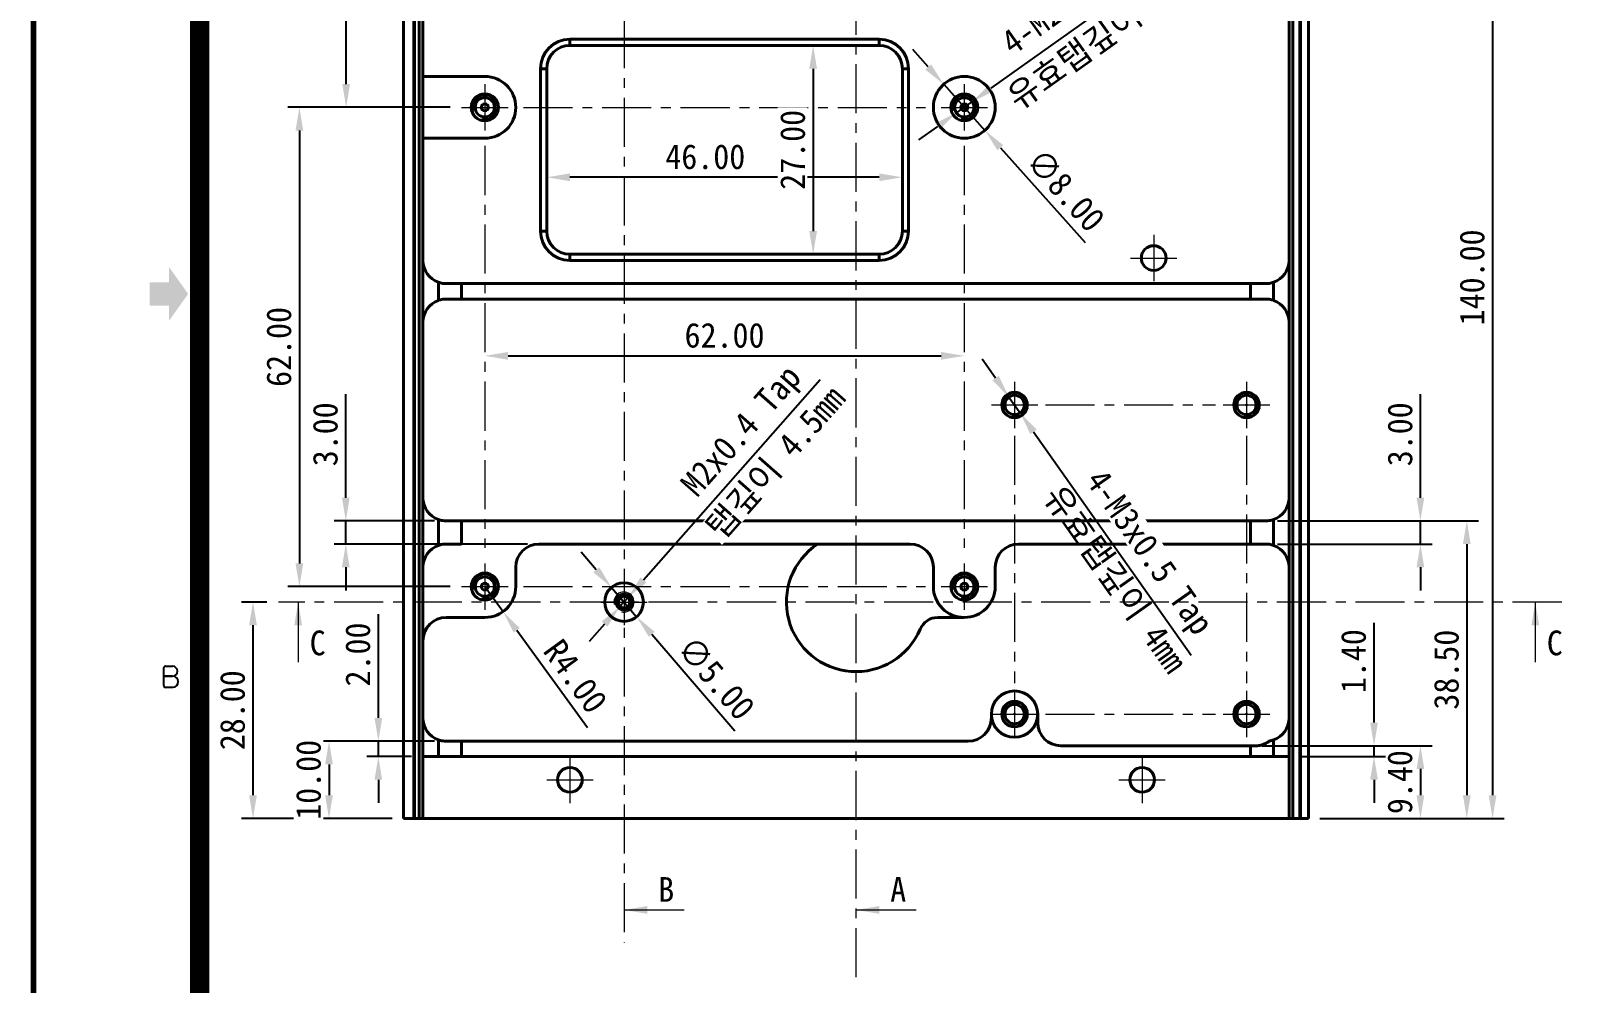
# Model space of a CAD drawing. Header units: millimetres. Extents: x 20 to 594, y 20 to 419.
# Drawn here: x 19.6 to 219, y 129.6 to 252.8 of the extents above; entities that cross this region are included whole.
import ezdxf

# ---------------------------------------------------------------- set-up
doc = ezdxf.new("R2010")
doc.units = ezdxf.units.MM
doc.linetypes.add('CENTERX2', pattern=[20.32, 12.7, -2.54, 2.54, -2.54])
doc.layers.get('0').update_dxf_attribs({"color": 6})
for name, color, linetype, lineweight in [('CENTER', 1, 'CENTERX2', 9), ('DIM', 2, 'Continuous', 9), ('HIDDEN', 252, 'Continuous', 13), ('OUTLINE', 3, 'Continuous', 40)]:
    doc.layers.add(name, color=color, linetype=linetype, lineweight=lineweight)
doc.styles.get("Standard").update_dxf_attribs({"font": '', "height": 3.2})
doc.styles.get('Standard').set_extended_font_data('GulimChe')
doc.dimstyles.new('척도 1배 - (x.xx)', dxfattribs={"dimtxt": 3.2, "dimasz": 3, "dimexe": 1.5, "dimexo": 1.5, "dimgap": 1, "dimtad": 1, "dimzin": 0, "dimdsep": 46, "dimtxsty": 'Standard', "dimcen": 0, "dimclrd": 2, "dimclre": 2, "dimclrt": 2, "dimadec": 0, "dimazin": 0, "dimtfac": 0.75, "dimtmove": 0, "dimatfit": 0, "dimfxl": 1, "dimtfill": 1, "dimtolj": 1, "dimtzin": 0, "dimarcsym": 0})

# ---------------------------------------------------------------- blocks, each defined once
blk = doc.blocks.new('A-2_규격도면_동인광학')
blk.add_hatch(color=256).paths.add_polyline_path([(15, 197.3), (15, 200.3), (17.5, 200.3), (17.5, 202.3), (20, 198.8), (17.5, 195.3), (17.5, 197.3)])
for p, q in [((16.83, 148.14), (16.83, 150.42)), ((17.06, 150.63), (17.97, 150.63)), ((16.83, 149.35), (17.97, 149.35)), ((17.97, 149.35), (16.83, 149.35)), ((18.03, 147.9), (17.08, 147.9)), ((17.97, 149.35), (17.99, 149.35))]:
    blk.add_line(p, q)
for points, const_width in [([(0, 0), (0, 398.86), (574, 398.86), (574, 0)], 0.7), ([(21.5, 6.5), (21.5, 392.36), (567.5, 392.36), (567.5, 6.5)], 2.5)]:
    blk.add_lwpolyline(points, close=True, dxfattribs=dict(const_width=const_width))
for centre, radius, start, end in [((17.04, 150.42), 0.211, 84.2384, 180), ((17.97, 149.99), 0.638, 270, 90), ((17.08, 148.15), 0.249, 181.3239, 270), ((17.99, 148.63), 0.727, 273.6048, 90)]:
    blk.add_arc(centre, radius, start, end)
blk = doc.blocks.new('*D14')
at = {"layer": 'Defpoints', "color": 0, "ltscale": 0.5, "transparency": 16777216}
for p in [(186.86, 290.94), (184.86, 150.94), (208.68, 150.94)]:
    blk.add_point(p, dxfattribs=at)
at = {"layer": 'DIM', "color": 2, "lineweight": -2, "ltscale": 0.5, "transparency": 16777216}
for p, q in [((188.36, 290.94), (210.18, 290.94)), ((208.68, 287.94), (208.68, 153.94)), ((186.36, 150.94), (210.18, 150.94))]:
    blk.add_line(p, q, dxfattribs=at)
at = {"layer": 'DIM', "color": 2, "ltscale": 0.5, "transparency": 16777216}
for points in [[(208.18, 287.94), (209.18, 287.94), (208.68, 290.94)], [(208.18, 153.94), (209.18, 153.94), (208.68, 150.94)]]:
    blk.add_solid(points, dxfattribs=at)
at = {"layer": 'DIM', "color": 2, "ltscale": 0.5, "transparency": 16777216, "insert": (206.04, 220.94), "char_height": 3.2, "attachment_point": 5, "rotation": 90, "bg_fill": 3, "box_fill_scale": 1.1, "bg_fill_color": 256, "bg_fill_true_color": 13158600, "bg_fill_transparency": 0}
blk.add_mtext('\\A1;140.00', dxfattribs=at)
blk = doc.blocks.new('*D15')
at = {"layer": 'Defpoints', "color": 0, "ltscale": 0.5, "transparency": 16777216}
for p in [(60.43, 290.94), (65.86, 290.94), (75.36, 242.94)]:
    blk.add_point(p, dxfattribs=at)
at = {"layer": 'DIM', "color": 2, "lineweight": -2, "ltscale": 0.5, "transparency": 16777216}
for p, q in [((64.36, 290.94), (58.93, 290.94)), ((60.43, 245.94), (60.43, 287.94)), ((73.86, 242.94), (58.93, 242.94))]:
    blk.add_line(p, q, dxfattribs=at)
at = {"layer": 'DIM', "color": 2, "ltscale": 0.5, "transparency": 16777216}
for points in [[(59.93, 287.94), (60.93, 287.94), (60.43, 290.94)], [(59.93, 245.94), (60.93, 245.94), (60.43, 242.94)]]:
    blk.add_solid(points, dxfattribs=at)
at = {"layer": 'DIM', "color": 2, "ltscale": 0.5, "transparency": 16777216, "insert": (57.79, 266.94), "char_height": 3.2, "attachment_point": 5, "rotation": 90, "bg_fill": 3, "box_fill_scale": 1.1, "bg_fill_color": 256, "bg_fill_true_color": 13158600, "bg_fill_transparency": 0}
blk.add_mtext('\\A1;48.00', dxfattribs=at)
blk = doc.blocks.new('*D16')
at = {"layer": 'Defpoints', "color": 0, "ltscale": 0.5, "transparency": 16777216}
for p in [(78.36, 210.79), (140.36, 210.79), (140.36, 210.79)]:
    blk.add_point(p, dxfattribs=at)
at = {"layer": 'DIM', "color": 2, "lineweight": -2, "ltscale": 0.5, "transparency": 16777216}
blk.add_line((81.36, 210.79), (137.36, 210.79), dxfattribs=at)
at = {"layer": 'DIM', "color": 2, "ltscale": 0.5, "transparency": 16777216}
for points in [[(81.36, 211.29), (81.36, 210.29), (78.36, 210.79)], [(137.36, 211.29), (137.36, 210.29), (140.36, 210.79)]]:
    blk.add_solid(points, dxfattribs=at)
at = {"layer": 'DIM', "color": 2, "ltscale": 0.5, "transparency": 16777216, "insert": (109.36, 213.43), "char_height": 3.2, "attachment_point": 5, "bg_fill": 3, "box_fill_scale": 1.1, "bg_fill_color": 256, "bg_fill_true_color": 13158600, "bg_fill_transparency": 0}
blk.add_mtext('\\A1;62.00', dxfattribs=at)
blk = doc.blocks.new('*D17')
at = {"layer": 'Defpoints', "color": 0, "ltscale": 0.5, "transparency": 16777216}
for p in [(86.36, 233.89), (86.36, 233.89), (132.36, 233.89)]:
    blk.add_point(p, dxfattribs=at)
at = {"layer": 'DIM', "color": 2, "lineweight": -2, "ltscale": 0.5, "transparency": 16777216}
blk.add_line((129.36, 233.89), (89.36, 233.89), dxfattribs=at)
at = {"layer": 'DIM', "color": 2, "ltscale": 0.5, "transparency": 16777216}
for points in [[(89.36, 234.39), (89.36, 233.39), (86.36, 233.89)], [(129.36, 234.39), (129.36, 233.39), (132.36, 233.89)]]:
    blk.add_solid(points, dxfattribs=at)
at = {"layer": 'DIM', "color": 2, "ltscale": 0.5, "transparency": 16777216, "insert": (106.87, 236.53), "char_height": 3.2, "attachment_point": 5, "bg_fill": 3, "box_fill_scale": 1.1, "bg_fill_color": 256, "bg_fill_true_color": 13158600, "bg_fill_transparency": 0}
blk.add_mtext('\\A1;46.00', dxfattribs=at)
blk = doc.blocks.new('*D18')
at = {"layer": 'Defpoints', "color": 0, "ltscale": 0.5, "transparency": 16777216}
for p in [(75.36, 242.94), (54.38, 180.94), (75.36, 180.94)]:
    blk.add_point(p, dxfattribs=at)
at = {"layer": 'DIM', "color": 2, "lineweight": -2, "ltscale": 0.5, "transparency": 16777216}
for p, q in [((73.86, 242.94), (52.88, 242.94)), ((54.38, 239.94), (54.38, 183.94)), ((73.86, 180.94), (52.88, 180.94))]:
    blk.add_line(p, q, dxfattribs=at)
at = {"layer": 'DIM', "color": 2, "ltscale": 0.5, "transparency": 16777216}
for points in [[(53.88, 239.94), (54.88, 239.94), (54.38, 242.94)], [(53.88, 183.94), (54.88, 183.94), (54.38, 180.94)]]:
    blk.add_solid(points, dxfattribs=at)
at = {"layer": 'DIM', "color": 2, "ltscale": 0.5, "transparency": 16777216, "insert": (51.74, 211.94), "char_height": 3.2, "attachment_point": 5, "rotation": 90, "bg_fill": 3, "box_fill_scale": 1.1, "bg_fill_color": 256, "bg_fill_true_color": 13158600, "bg_fill_transparency": 0}
blk.add_mtext('\\A1;62.00', dxfattribs=at)
blk = doc.blocks.new('*D19')
at = {"layer": 'Defpoints', "color": 0, "ltscale": 0.5, "transparency": 16777216}
for p in [(51.67, 178.94), (48.38, 150.94), (67.86, 150.94)]:
    blk.add_point(p, dxfattribs=at)
at = {"layer": 'DIM', "color": 2, "lineweight": -2, "ltscale": 0.5, "transparency": 16777216}
for p, q in [((50.17, 178.94), (46.88, 178.94)), ((48.38, 175.94), (48.38, 153.94)), ((66.36, 150.94), (46.88, 150.94))]:
    blk.add_line(p, q, dxfattribs=at)
at = {"layer": 'DIM', "color": 2, "ltscale": 0.5, "transparency": 16777216}
for points in [[(47.88, 175.94), (48.88, 175.94), (48.38, 178.94)], [(47.88, 153.94), (48.88, 153.94), (48.38, 150.94)]]:
    blk.add_solid(points, dxfattribs=at)
at = {"layer": 'DIM', "color": 2, "ltscale": 0.5, "transparency": 16777216, "insert": (45.74, 164.94), "char_height": 3.2, "attachment_point": 5, "rotation": 90, "bg_fill": 3, "box_fill_scale": 1.1, "bg_fill_color": 256, "bg_fill_true_color": 13158600, "bg_fill_transparency": 0}
blk.add_mtext('\\A1;28.00', dxfattribs=at)
blk = doc.blocks.new('*D20')
at = {"layer": 'Defpoints', "color": 0, "ltscale": 0.5, "transparency": 16777216}
for p in [(96.89, 179.54), (95.83, 178.34)]:
    blk.add_point(p, dxfattribs=at)
at = {"layer": 'DIM', "color": 2, "lineweight": -2, "ltscale": 0.5, "transparency": 16777216}
for p, q in [((98.87, 181.79), (121.72, 207.72)), ((95.83, 178.34), (96.89, 179.54)), ((93.85, 176.09), (91.87, 173.84))]:
    blk.add_line(p, q, dxfattribs=at)
at = {"layer": 'DIM', "color": 2, "ltscale": 0.5, "transparency": 16777216}
for points in [[(98.5, 182.12), (99.25, 181.46), (96.89, 179.54)], [(93.47, 176.42), (94.22, 175.76), (95.83, 178.34)]]:
    blk.add_solid(points, dxfattribs=at)
at = {"layer": 'DIM', "color": 2, "ltscale": 0.5, "transparency": 16777216, "insert": (111.79, 200.86), "char_height": 3.2, "attachment_point": 5, "rotation": 48.6233, "bg_fill": 3, "box_fill_scale": 1.1, "bg_fill_color": 256, "bg_fill_true_color": 13158600, "bg_fill_transparency": 0}
blk.add_mtext('\\A1;M2x0.4 Tap', dxfattribs=at)
blk = doc.blocks.new('*D21')
at = {"layer": 'Defpoints', "color": 0, "ltscale": 0.5, "transparency": 16777216}
for p in [(141.38, 243.66), (139.34, 242.21)]:
    blk.add_point(p, dxfattribs=at)
at = {"layer": 'DIM', "color": 2, "lineweight": -2, "ltscale": 0.5, "transparency": 16777216}
for p, q in [((143.82, 245.4), (174.31, 267.11)), ((139.34, 242.21), (141.38, 243.66)), ((136.9, 240.47), (134.46, 238.73))]:
    blk.add_line(p, q, dxfattribs=at)
at = {"layer": 'DIM', "color": 2, "ltscale": 0.5, "transparency": 16777216}
for points in [[(143.53, 245.81), (144.11, 245), (141.38, 243.66)], [(136.61, 240.88), (137.19, 240.07), (139.34, 242.21)]]:
    blk.add_solid(points, dxfattribs=at)
at = {"layer": 'DIM', "color": 1, "ltscale": 0.5, "transparency": 16777216, "insert": (158.6, 259.5), "char_height": 3.2, "attachment_point": 5, "rotation": 35.4533, "bg_fill": 3, "box_fill_scale": 1.1, "bg_fill_color": 256, "bg_fill_true_color": 13158600, "bg_fill_transparency": 0}
blk.add_mtext('\\A1;4-M2.5x0.45 Tap', dxfattribs=at)
blk = doc.blocks.new('*D24')
at = {"layer": 'Defpoints', "color": 0, "ltscale": 0.5, "transparency": 16777216}
for p in [(120.82, 250.94), (120.82, 223.94), (120.82, 223.94)]:
    blk.add_point(p, dxfattribs=at)
at = {"layer": 'DIM', "color": 2, "lineweight": -2, "ltscale": 0.5, "transparency": 16777216}
blk.add_line((120.82, 247.94), (120.82, 226.94), dxfattribs=at)
at = {"layer": 'DIM', "color": 2, "ltscale": 0.5, "transparency": 16777216}
for points in [[(120.32, 247.94), (121.32, 247.94), (120.82, 250.94)], [(120.32, 226.94), (121.32, 226.94), (120.82, 223.94)]]:
    blk.add_solid(points, dxfattribs=at)
at = {"layer": 'DIM', "color": 2, "ltscale": 0.5, "transparency": 16777216, "insert": (118.18, 237.44), "char_height": 3.2, "attachment_point": 5, "rotation": 90, "bg_fill": 3, "box_fill_scale": 1.1, "bg_fill_color": 256, "bg_fill_true_color": 13158600, "bg_fill_transparency": 0}
blk.add_mtext('\\A1;27.00', dxfattribs=at)
blk = doc.blocks.new('*D25')
at = {"layer": 'Defpoints', "color": 0, "ltscale": 0.5, "transparency": 16777216}
for p in [(177.36, 160.34), (184.86, 150.94)]:
    blk.add_point(p, dxfattribs=at)
at = {"layer": 'DIM', "color": 2, "lineweight": -2, "ltscale": 0.5, "transparency": 16777216}
for p, q in [((178.86, 160.34), (200.85, 160.34)), ((199.35, 157.34), (199.35, 153.94)), ((186.36, 150.94), (200.85, 150.94))]:
    blk.add_line(p, q, dxfattribs=at)
at = {"layer": 'DIM', "color": 2, "ltscale": 0.5, "transparency": 16777216}
for points in [[(198.85, 157.34), (199.85, 157.34), (199.35, 160.34)], [(198.85, 153.94), (199.85, 153.94), (199.35, 150.94)]]:
    blk.add_solid(points, dxfattribs=at)
at = {"layer": 'DIM', "color": 2, "ltscale": 0.5, "transparency": 16777216, "insert": (196.71, 155.64), "char_height": 3.2, "attachment_point": 5, "rotation": 90, "bg_fill": 3, "box_fill_scale": 1.1, "bg_fill_color": 256, "bg_fill_true_color": 13158600, "bg_fill_transparency": 0}
blk.add_mtext('\\A1;9.40', dxfattribs=at)
at = {"layer": 'Defpoints', "color": 0, "ltscale": 0.5, "transparency": 16777216}
blk.add_point((199.35, 150.94), dxfattribs=at)
blk = doc.blocks.new('*D26')
at = {"layer": 'Defpoints', "color": 0, "ltscale": 0.5, "transparency": 16777216}
for p in [(177.36, 160.34), (193.35, 160.34), (182.36, 158.94)]:
    blk.add_point(p, dxfattribs=at)
at = {"layer": 'DIM', "color": 2, "lineweight": -2, "ltscale": 0.5, "transparency": 16777216}
for p, q in [((193.35, 163.34), (193.35, 176.24)), ((178.86, 160.34), (194.85, 160.34)), ((193.35, 158.94), (193.35, 160.34)), ((183.86, 158.94), (194.85, 158.94)), ((193.35, 155.94), (193.35, 152.94))]:
    blk.add_line(p, q, dxfattribs=at)
at = {"layer": 'DIM', "color": 2, "ltscale": 0.5, "transparency": 16777216}
for points in [[(192.85, 163.34), (193.85, 163.34), (193.35, 160.34)], [(192.85, 155.94), (193.85, 155.94), (193.35, 158.94)]]:
    blk.add_solid(points, dxfattribs=at)
at = {"layer": 'DIM', "color": 2, "ltscale": 0.5, "transparency": 16777216, "insert": (190.71, 171.29), "char_height": 3.2, "attachment_point": 5, "rotation": 90, "bg_fill": 3, "box_fill_scale": 1.1, "bg_fill_color": 256, "bg_fill_true_color": 13158600, "bg_fill_transparency": 0}
blk.add_mtext('\\A1;1.40', dxfattribs=at)
blk = doc.blocks.new('*D27')
at = {"layer": 'Defpoints', "color": 0, "ltscale": 0.5, "transparency": 16777216}
for p in [(73.36, 160.94), (67.86, 150.94)]:
    blk.add_point(p, dxfattribs=at)
at = {"layer": 'DIM', "color": 2, "lineweight": -2, "ltscale": 0.5, "transparency": 16777216}
for p, q in [((71.86, 160.94), (56.71, 160.94)), ((58.21, 157.94), (58.21, 153.94)), ((66.36, 150.94), (56.71, 150.94))]:
    blk.add_line(p, q, dxfattribs=at)
at = {"layer": 'DIM', "color": 2, "ltscale": 0.5, "transparency": 16777216}
for points in [[(57.71, 157.94), (58.71, 157.94), (58.21, 160.94)], [(57.71, 153.94), (58.71, 153.94), (58.21, 150.94)]]:
    blk.add_solid(points, dxfattribs=at)
at = {"layer": 'DIM', "color": 2, "ltscale": 0.5, "transparency": 16777216, "insert": (55.57, 155.94), "char_height": 3.2, "attachment_point": 5, "rotation": 90, "bg_fill": 3, "box_fill_scale": 1.1, "bg_fill_color": 256, "bg_fill_true_color": 13158600, "bg_fill_transparency": 0}
blk.add_mtext('\\A1;10.00', dxfattribs=at)
at = {"layer": 'Defpoints', "color": 0, "ltscale": 0.5, "transparency": 16777216}
blk.add_point((58.21, 150.94), dxfattribs=at)
blk = doc.blocks.new('*D28')
at = {"layer": 'Defpoints', "color": 0, "ltscale": 0.5, "transparency": 16777216}
for p in [(64.59, 160.94), (73.36, 160.94), (70.36, 158.94)]:
    blk.add_point(p, dxfattribs=at)
at = {"layer": 'DIM', "color": 2, "lineweight": -2, "ltscale": 0.5, "transparency": 16777216}
for p, q in [((64.59, 163.94), (64.59, 177.36)), ((71.86, 160.94), (63.09, 160.94)), ((64.59, 158.94), (64.59, 160.94)), ((68.86, 158.94), (63.09, 158.94)), ((64.59, 155.94), (64.59, 152.94))]:
    blk.add_line(p, q, dxfattribs=at)
at = {"layer": 'DIM', "color": 2, "ltscale": 0.5, "transparency": 16777216}
for points in [[(64.09, 163.94), (65.09, 163.94), (64.59, 160.94)], [(64.09, 155.94), (65.09, 155.94), (64.59, 158.94)]]:
    blk.add_solid(points, dxfattribs=at)
at = {"layer": 'DIM', "color": 2, "ltscale": 0.5, "transparency": 16777216, "insert": (61.95, 172.15), "char_height": 3.2, "attachment_point": 5, "rotation": 90, "bg_fill": 3, "box_fill_scale": 1.1, "bg_fill_color": 256, "bg_fill_true_color": 13158600, "bg_fill_transparency": 0}
blk.add_mtext('\\A1;2.00', dxfattribs=at)
blk = doc.blocks.new('*D29')
at = {"layer": 'Defpoints', "color": 0, "ltscale": 0.5, "transparency": 16777216}
for p in [(179.36, 189.44), (184.86, 150.94), (205.35, 150.94)]:
    blk.add_point(p, dxfattribs=at)
at = {"layer": 'DIM', "color": 2, "lineweight": -2, "ltscale": 0.5, "transparency": 16777216}
for p, q in [((180.86, 189.44), (206.85, 189.44)), ((205.35, 186.44), (205.35, 153.94)), ((186.36, 150.94), (206.85, 150.94))]:
    blk.add_line(p, q, dxfattribs=at)
at = {"layer": 'DIM', "color": 2, "ltscale": 0.5, "transparency": 16777216}
for points in [[(204.85, 186.44), (205.85, 186.44), (205.35, 189.44)], [(204.85, 153.94), (205.85, 153.94), (205.35, 150.94)]]:
    blk.add_solid(points, dxfattribs=at)
at = {"layer": 'DIM', "color": 2, "ltscale": 0.5, "transparency": 16777216, "insert": (202.72, 170.19), "char_height": 3.2, "attachment_point": 5, "rotation": 90, "bg_fill": 3, "box_fill_scale": 1.1, "bg_fill_color": 256, "bg_fill_true_color": 13158600, "bg_fill_transparency": 0}
blk.add_mtext('\\A1;38.50', dxfattribs=at)
blk = doc.blocks.new('*D30')
at = {"layer": 'Defpoints', "color": 0, "ltscale": 0.5, "transparency": 16777216}
for p in [(179.36, 189.44), (199.35, 189.44), (179.36, 186.44)]:
    blk.add_point(p, dxfattribs=at)
at = {"layer": 'DIM', "color": 2, "lineweight": -2, "ltscale": 0.5, "transparency": 16777216}
for p, q in [((199.35, 192.44), (199.35, 205.85)), ((180.86, 189.44), (200.85, 189.44)), ((199.35, 186.44), (199.35, 189.44)), ((180.86, 186.44), (200.85, 186.44)), ((199.35, 183.44), (199.35, 180.44))]:
    blk.add_line(p, q, dxfattribs=at)
at = {"layer": 'DIM', "color": 2, "ltscale": 0.5, "transparency": 16777216}
for points in [[(198.85, 192.44), (199.85, 192.44), (199.35, 189.44)], [(198.85, 183.44), (199.85, 183.44), (199.35, 186.44)]]:
    blk.add_solid(points, dxfattribs=at)
at = {"layer": 'DIM', "color": 2, "ltscale": 0.5, "transparency": 16777216, "insert": (196.72, 200.64), "char_height": 3.2, "attachment_point": 5, "rotation": 90, "bg_fill": 3, "box_fill_scale": 1.1, "bg_fill_color": 256, "bg_fill_true_color": 13158600, "bg_fill_transparency": 0}
blk.add_mtext('\\A1;3.00', dxfattribs=at)
blk = doc.blocks.new('*D31')
at = {"layer": 'Defpoints', "color": 0, "ltscale": 0.5, "transparency": 16777216}
for p in [(60.38, 189.44), (73.36, 189.44), (85.36, 186.44)]:
    blk.add_point(p, dxfattribs=at)
at = {"layer": 'DIM', "color": 2, "lineweight": -2, "ltscale": 0.5, "transparency": 16777216}
for p, q in [((60.38, 192.44), (60.38, 205.85)), ((71.86, 189.44), (58.88, 189.44)), ((60.38, 186.44), (60.38, 189.44)), ((83.86, 186.44), (58.88, 186.44)), ((60.38, 183.44), (60.38, 180.44))]:
    blk.add_line(p, q, dxfattribs=at)
at = {"layer": 'DIM', "color": 2, "ltscale": 0.5, "transparency": 16777216}
for points in [[(59.88, 192.44), (60.88, 192.44), (60.38, 189.44)], [(59.88, 183.44), (60.88, 183.44), (60.38, 186.44)]]:
    blk.add_solid(points, dxfattribs=at)
at = {"layer": 'DIM', "color": 2, "ltscale": 0.5, "transparency": 16777216, "insert": (57.74, 200.64), "char_height": 3.2, "attachment_point": 5, "rotation": 90, "bg_fill": 3, "box_fill_scale": 1.1, "bg_fill_color": 256, "bg_fill_true_color": 13158600, "bg_fill_transparency": 0}
blk.add_mtext('\\A1;3.00', dxfattribs=at)
blk = doc.blocks.new('*D32')
at = {"layer": 'Defpoints', "color": 0, "ltscale": 0.5, "transparency": 16777216}
for p in [(78.36, 180.94), (80.72, 177.7)]:
    blk.add_point(p, dxfattribs=at)
at = {"layer": 'DIM', "color": 2, "lineweight": -2, "ltscale": 0.5, "transparency": 16777216}
for p, q in [((78.36, 180.94), (80.72, 177.7)), ((82.48, 175.28), (91.65, 162.69))]:
    blk.add_line(p, q, dxfattribs=at)
at = {"layer": 'DIM', "color": 2, "ltscale": 0.5, "transparency": 16777216}
blk.add_solid([(82.88, 175.57), (82.08, 174.99), (80.72, 177.7)], dxfattribs=at)
at = {"layer": 'DIM', "color": 2, "ltscale": 0.5, "transparency": 16777216, "insert": (90.08, 169.33), "char_height": 3.2, "attachment_point": 5, "rotation": 306.0468, "bg_fill": 3, "box_fill_scale": 1.1, "bg_fill_color": 256, "bg_fill_true_color": 13158600, "bg_fill_transparency": 0}
blk.add_mtext('\\A1;R4.00', dxfattribs=at)
blk = doc.blocks.new('*D33')
at = {"layer": 'Defpoints', "color": 0, "ltscale": 0.5, "transparency": 16777216}
for p in [(137.7, 245.92), (143.03, 239.96)]:
    blk.add_point(p, dxfattribs=at)
at = {"layer": 'DIM', "color": 2, "lineweight": -2, "ltscale": 0.5, "transparency": 16777216}
for p, q in [((135.7, 248.16), (133.7, 250.4)), ((137.7, 245.92), (143.03, 239.96)), ((145.03, 237.72), (155.99, 225.45))]:
    blk.add_line(p, q, dxfattribs=at)
at = {"layer": 'DIM', "color": 2, "ltscale": 0.5, "transparency": 16777216}
for points in [[(136.07, 248.49), (135.32, 247.83), (137.7, 245.92)], [(145.4, 238.05), (144.65, 237.39), (143.03, 239.96)]]:
    blk.add_solid(points, dxfattribs=at)
at = {"layer": 'DIM', "color": 2, "ltscale": 0.5, "transparency": 16777216, "insert": (153.48, 232.22), "char_height": 3.2, "attachment_point": 5, "rotation": 311.789, "bg_fill": 3, "box_fill_scale": 1.1, "bg_fill_color": 256, "bg_fill_true_color": 13158600, "bg_fill_transparency": 0}
blk.add_mtext('\\A1;∅8.00', dxfattribs=at)
blk = doc.blocks.new('*D34')
at = {"layer": 'Defpoints', "color": 0, "ltscale": 0.5, "transparency": 16777216}
for p in [(146.14, 205.46), (147.58, 203.42)]:
    blk.add_point(p, dxfattribs=at)
at = {"layer": 'DIM', "color": 2, "lineweight": -2, "ltscale": 0.5, "transparency": 16777216}
for p, q in [((144.41, 207.91), (142.68, 210.36)), ((146.14, 205.46), (147.58, 203.42)), ((149.31, 200.97), (169.69, 172.08))]:
    blk.add_line(p, q, dxfattribs=at)
at = {"layer": 'DIM', "color": 2, "ltscale": 0.5, "transparency": 16777216}
for points in [[(144.82, 208.2), (144, 207.62), (146.14, 205.46)], [(149.72, 201.25), (148.9, 200.68), (147.58, 203.42)]]:
    blk.add_solid(points, dxfattribs=at)
at = {"layer": 'DIM', "color": 2, "ltscale": 0.5, "transparency": 16777216, "insert": (164.03, 185.16), "char_height": 3.2, "attachment_point": 5, "rotation": 305.2082, "bg_fill": 3, "box_fill_scale": 1.1, "bg_fill_color": 256, "bg_fill_true_color": 13158600, "bg_fill_transparency": 0}
blk.add_mtext('\\A1;4-M3x0.5 Tap', dxfattribs=at)
blk = doc.blocks.new('*D93')
at = {"layer": 'Defpoints', "color": 0, "ltscale": 0.5, "transparency": 16777216}
for p in [(94.73, 180.84), (97.99, 177.04)]:
    blk.add_point(p, dxfattribs=at)
at = {"layer": 'DIM', "color": 2, "lineweight": -2, "ltscale": 0.5, "transparency": 16777216}
for p, q in [((92.78, 183.11), (90.82, 185.39)), ((94.73, 180.84), (97.99, 177.04)), ((99.95, 174.77), (110.67, 162.28))]:
    blk.add_line(p, q, dxfattribs=at)
at = {"layer": 'DIM', "color": 2, "ltscale": 0.5, "transparency": 16777216}
for points in [[(93.16, 183.44), (92.4, 182.78), (94.73, 180.84)], [(100.32, 175.09), (99.57, 174.44), (97.99, 177.04)]]:
    blk.add_solid(points, dxfattribs=at)
at = {"layer": 'DIM', "color": 2, "ltscale": 0.5, "transparency": 16777216, "insert": (108.29, 169.11), "char_height": 3.2, "attachment_point": 5, "rotation": 310.6687, "bg_fill": 3, "box_fill_scale": 1.1, "bg_fill_color": 256, "bg_fill_true_color": 13158600, "bg_fill_transparency": 0}
blk.add_mtext('\\A1;∅5.00', dxfattribs=at)

msp = doc.modelspace()

# ---------------------------------------------------------------- linework, layer by layer
at = {"layer": 'CENTER', "ltscale": 0.5}
for p, q in [((96.361, 315.296), (96.361, 134.893)), ((126.361, 130.411), (126.361, 269.939)), ((78.361, 245.939), (78.361, 239.939)), ((140.361, 245.939), (140.361, 239.939)), ((75.361, 242.939), (81.361, 242.939)), ((83.361, 242.939), (135.361, 242.939)), ((137.361, 242.939), (143.361, 242.939)), ((164.861, 226.439), (164.861, 220.439)), ((161.861, 223.439), (167.861, 223.439)), ((146.861, 207.439), (146.861, 201.439)), ((176.861, 207.439), (176.861, 201.439)), ((143.861, 204.439), (149.861, 204.439)), ((173.861, 204.439), (179.861, 204.439)), ((78.361, 183.939), (78.361, 177.939)), ((140.361, 183.939), (140.361, 177.939)), ((96.361, 181.939), (96.361, 175.939)), ((75.361, 180.939), (81.361, 180.939)), ((83.361, 180.939), (135.361, 180.939)), ((137.361, 180.939), (143.361, 180.939)), ((93.361, 178.939), (99.361, 178.939)), ((146.861, 167.439), (146.861, 161.439)), ((176.861, 167.439), (176.861, 161.439)), ((143.861, 164.439), (149.861, 164.439)), ((150.861, 164.439), (172.861, 164.439)), ((173.861, 164.439), (179.861, 164.439)), ((89.361, 158.939), (89.361, 152.939)), ((163.361, 158.939), (163.361, 152.939)), ((86.361, 155.939), (92.361, 155.939)), ((160.361, 155.939), (166.361, 155.939))]:
    msp.add_line(p, q, dxfattribs=at)
at = {"layer": 'DIM', "color": 2, "ltscale": 0.5}
for p, q in [((214.201, 178.939), (214.201, 171.175)), ((96.361, 139.104), (104.125, 139.104)), ((126.361, 139.104), (134.125, 139.104))]:
    msp.add_line(p, q, dxfattribs=at)
for points in [[(214.701, 175.939), (213.701, 175.939), (214.201, 178.939)], [(99.361, 139.604), (99.361, 138.604), (96.361, 139.104)], [(129.361, 139.604), (129.361, 138.604), (126.361, 139.104)]]:
    msp.add_solid(points, dxfattribs=at)
at = {"layer": 'HIDDEN'}
for centre in [(146.861, 204.439), (176.861, 204.439), (146.861, 164.439), (176.861, 164.439)]:
    msp.add_circle(centre, 0.1, dxfattribs=at)
for centre, radius in [((78.361, 242.939), 1.5), ((140.361, 242.939), 1.5), ((176.861, 204.439), 1.5), ((78.361, 180.939), 1.5), ((140.361, 180.939), 1.5), ((96.361, 178.939), 1.3), ((146.861, 164.439), 1.5)]:
    msp.add_arc(centre, radius, 255, 195, dxfattribs=at)
at = {"layer": 'OUTLINE'}
for p, q in [((67.861, 150.939), (67.861, 286.939)), ((184.861, 150.939), (184.861, 286.939)), ((69.161, 150.939), (69.161, 283.139)), ((69.249, 283.139), (69.249, 150.939)), ((183.774, 150.939), (183.774, 283.139)), ((183.861, 150.939), (183.861, 283.139)), ((69.861, 150.939), (69.861, 282.439)), ((70.361, 282.439), (70.361, 150.939)), ((182.361, 150.939), (182.361, 282.439)), ((182.861, 282.439), (182.861, 150.939)), ((89.361, 251.739), (129.361, 251.739)), ((89.361, 251.739), (89.361, 250.939)), ((129.361, 251.739), (129.361, 250.939)), ((129.361, 250.939), (89.361, 250.939)), ((85.561, 226.939), (85.561, 247.939)), ((86.361, 247.939), (85.561, 247.939)), ((86.361, 247.939), (86.361, 226.939)), ((132.361, 226.939), (132.361, 247.939)), ((133.161, 247.939), (132.361, 247.939)), ((133.161, 247.939), (133.161, 226.939)), ((78.361, 246.939), (70.361, 246.939)), ((70.361, 238.939), (78.361, 238.939)), ((86.361, 226.939), (85.561, 226.939)), ((133.161, 226.939), (132.361, 226.939)), ((89.361, 223.939), (129.361, 223.939)), ((89.361, 223.939), (89.361, 223.139)), ((129.361, 223.939), (129.361, 223.139)), ((129.361, 223.139), (89.361, 223.139)), ((72.361, 220.311), (72.361, 217.967)), ((73.361, 220.139), (75.361, 220.139)), ((75.361, 220.139), (75.361, 218.139)), ((177.361, 220.139), (75.361, 220.139)), ((177.361, 218.139), (177.361, 220.139)), ((177.361, 220.139), (179.361, 220.139)), ((180.361, 220.311), (180.361, 217.967)), ((75.361, 218.139), (73.361, 218.139)), ((75.361, 218.139), (177.361, 218.139)), ((179.361, 218.139), (177.361, 218.139)), ((72.361, 189.611), (72.361, 186.267)), ((73.361, 189.439), (75.361, 189.439)), ((75.361, 189.439), (75.361, 186.439)), ((177.361, 189.439), (75.361, 189.439)), ((177.361, 186.439), (177.361, 189.439)), ((177.361, 189.439), (179.361, 189.439)), ((180.361, 189.611), (180.361, 186.267)), ((75.361, 186.439), (73.361, 186.439)), ((85.361, 186.439), (133.361, 186.439)), ((147.361, 186.439), (177.361, 186.439)), ((179.361, 186.439), (177.361, 186.439)), ((82.361, 180.939), (82.361, 183.439)), ((136.361, 183.439), (136.361, 180.939)), ((144.361, 180.939), (144.361, 183.439)), ((73.361, 176.939), (78.361, 176.939)), ((136.944, 176.939), (140.361, 176.939)), ((143.861, 164.439), (143.861, 163.939)), ((149.861, 163.339), (149.861, 164.439)), ((72.361, 161.111), (72.361, 158.939)), ((73.361, 160.939), (75.361, 160.939)), ((75.361, 160.939), (75.361, 158.939)), ((140.861, 160.939), (75.361, 160.939)), ((177.361, 160.339), (152.861, 160.339)), ((177.361, 158.939), (177.361, 160.339)), ((177.361, 160.339), (178.007, 160.339)), ((180.361, 161.111), (180.361, 158.939)), ((72.361, 158.939), (70.361, 158.939)), ((75.361, 158.939), (72.361, 158.939)), ((75.361, 158.939), (177.361, 158.939)), ((180.361, 158.939), (177.361, 158.939)), ((180.361, 158.939), (182.361, 158.939)), ((69.161, 150.939), (67.861, 150.939)), ((69.161, 150.939), (69.249, 150.939)), ((69.861, 150.939), (69.249, 150.939)), ((70.361, 150.939), (69.861, 150.939)), ((182.361, 150.939), (70.361, 150.939)), ((182.861, 150.939), (182.361, 150.939)), ((183.774, 150.939), (182.861, 150.939)), ((183.774, 150.939), (183.861, 150.939)), ((184.861, 150.939), (183.861, 150.939))]:
    msp.add_line(p, q, dxfattribs=at)
for centre, radius in [((140.361, 242.939), 4), ((78.361, 242.939), 1.75), ((78.361, 242.939), 1.25), ((78.361, 242.939), 0.45), ((140.361, 242.939), 1.75), ((140.361, 242.939), 1.25), ((140.361, 242.939), 0.45), ((164.861, 223.439), 1.6), ((78.361, 180.939), 1.75), ((78.361, 180.939), 1.25), ((78.361, 180.939), 0.45), ((140.361, 180.939), 1.75), ((140.361, 180.939), 1.25), ((140.361, 180.939), 0.45), ((96.361, 178.939), 1.025), ((96.361, 178.939), 0.8), ((96.361, 178.939), 0.75), ((146.861, 164.439), 3), ((89.361, 155.939), 1.6), ((163.361, 155.939), 1.6)]:
    msp.add_circle(centre, radius, dxfattribs=at)
at = {"layer": 'OUTLINE', "ltscale": 0.5}
for centre, radius in [((146.861, 204.439), 1.65), ((146.861, 204.439), 1.25), ((176.861, 204.439), 1.25), ((146.861, 164.439), 1.65), ((146.861, 164.439), 1.25)]:
    msp.add_circle(centre, radius, dxfattribs=at)
at = {"layer": 'OUTLINE'}
for centre, radius, start, end in [((89.361, 247.939), 3.8, 90, 180), ((129.361, 247.939), 3.8, 0, 90), ((89.361, 247.939), 3, 90, 180), ((129.361, 247.939), 3, 0, 90), ((78.361, 242.939), 4, 270, 90), ((89.361, 226.939), 3.8, 180, 270), ((89.361, 226.939), 3, 180, 270), ((129.361, 226.939), 3.8, 270, 0), ((129.361, 226.939), 3, 270, 0), ((73.361, 223.139), 3, 180, 250.52878), ((179.361, 223.139), 3, 289.47122, 0), ((73.361, 215.139), 3, 109.47122, 180), ((179.361, 215.139), 3, 0, 70.52878), ((73.361, 192.439), 3, 180, 250.52878), ((179.361, 192.439), 3, 289.47122, 0), ((73.361, 183.439), 3, 109.47122, 180), ((85.361, 183.439), 3, 90, 180), ((126.361, 178.939), 9, 123.55731, 336.96432), ((133.361, 183.439), 3, 0, 90), ((147.361, 183.439), 3, 90, 180), ((179.361, 183.439), 3, 0, 70.52878), ((78.361, 180.939), 4, 270, 0), ((140.361, 180.939), 4, 180, 0), ((73.361, 173.939), 3, 90, 180), ((136.944, 174.439), 2.5, 90, 156.96432), ((73.361, 163.939), 3, 180, 250.52878), ((140.861, 163.939), 3, 270, 0), ((179.361, 163.939), 3, 289.47122, 0), ((152.861, 163.339), 3, 180, 270)]:
    msp.add_arc(centre, radius, start, end, dxfattribs=at)
for points, knots in [([(73.361, 220.139), (73.203, 220.139), (73.062, 220.151), (72.816, 220.186), (72.709, 220.209), (72.538, 220.253), (72.473, 220.273), (72.384, 220.302), (72.361, 220.311), (72.361, 220.311)], [0, 0, 0, 0, 0.25, 0.25, 0.5, 0.5, 0.75, 0.75, 1, 1, 1, 1]), ([(180.361, 220.311), (180.361, 220.311), (180.339, 220.302), (180.252, 220.274), (180.186, 220.253), (180.015, 220.21), (179.91, 220.187), (179.662, 220.151), (179.52, 220.139), (179.361, 220.139)], [0, 0, 0, 0, 0.25, 0.25, 0.5, 0.5, 0.75, 0.75, 1, 1, 1, 1]), ([(72.361, 217.967), (72.361, 217.967), (72.384, 217.976), (72.471, 218.004), (72.537, 218.025), (72.708, 218.068), (72.812, 218.091), (73.06, 218.126), (73.203, 218.139), (73.361, 218.139)], [0, 0, 0, 0, 0.25, 0.25, 0.5, 0.5, 0.75, 0.75, 1, 1, 1, 1]), ([(179.361, 218.139), (179.52, 218.139), (179.66, 218.127), (179.907, 218.092), (180.014, 218.068), (180.185, 218.025), (180.25, 218.005), (180.339, 217.976), (180.361, 217.967), (180.361, 217.967)], [0, 0, 0, 0, 0.25, 0.25, 0.5, 0.5, 0.75, 0.75, 1, 1, 1, 1]), ([(73.361, 189.439), (73.203, 189.439), (73.062, 189.451), (72.816, 189.486), (72.709, 189.509), (72.538, 189.553), (72.473, 189.573), (72.384, 189.602), (72.361, 189.611), (72.361, 189.611)], [0, 0, 0, 0, 0.25, 0.25, 0.5, 0.5, 0.75, 0.75, 1, 1, 1, 1]), ([(180.361, 189.611), (180.361, 189.611), (180.339, 189.602), (180.252, 189.574), (180.186, 189.553), (180.015, 189.51), (179.91, 189.487), (179.662, 189.451), (179.52, 189.439), (179.361, 189.439)], [0, 0, 0, 0, 0.25, 0.25, 0.5, 0.5, 0.75, 0.75, 1, 1, 1, 1]), ([(72.361, 186.267), (72.361, 186.267), (72.384, 186.276), (72.471, 186.304), (72.537, 186.325), (72.708, 186.368), (72.812, 186.391), (73.06, 186.426), (73.203, 186.439), (73.361, 186.439)], [0, 0, 0, 0, 0.25, 0.25, 0.5, 0.5, 0.75, 0.75, 1, 1, 1, 1]), ([(179.361, 186.439), (179.52, 186.439), (179.66, 186.427), (179.907, 186.392), (180.014, 186.368), (180.185, 186.325), (180.25, 186.305), (180.339, 186.276), (180.361, 186.267), (180.361, 186.267)], [0, 0, 0, 0, 0.25, 0.25, 0.5, 0.5, 0.75, 0.75, 1, 1, 1, 1]), ([(73.361, 160.939), (73.203, 160.939), (73.062, 160.951), (72.816, 160.986), (72.709, 161.009), (72.538, 161.053), (72.473, 161.073), (72.384, 161.102), (72.361, 161.111), (72.361, 161.111)], [0, 0, 0, 0, 0.25, 0.25, 0.5, 0.5, 0.75, 0.75, 1, 1, 1, 1]), ([(179.861, 160.981), (179.759, 160.9), (179.644, 160.821), (179.386, 160.671), (179.242, 160.6), (178.928, 160.479), (178.76, 160.429), (178.397, 160.359), (178.205, 160.339), (178.007, 160.339)], [0, 0, 0, 0, 0.25, 0.25, 0.5, 0.5, 0.75, 0.75, 1, 1, 1, 1]), ([(180.361, 161.111), (180.361, 161.111), (180.318, 161.094), (180.191, 161.056), (180.138, 161.04), (180.014, 161.01), (179.942, 160.995), (179.861, 160.981)], [0, 0, 0, 0, 0.5, 0.5, 0.75, 0.75, 1, 1, 1, 1])]:
    msp.add_open_spline(points, degree=3, knots=knots, dxfattribs=at)

# ---------------------------------------------------------------- block references
msp.add_blockref('A-2_규격도면_동인광학', (20, 20))

# ---------------------------------------------------------------- texts
at = {"layer": 'DIM', "color": 2, "ltscale": 0.5, "char_height": 3.2, "attachment_point": 5}
for s, insert in [('\\A1;C', (216.725, 173.626)), ('\\A1;B', (101.821, 141.754)), ('\\A1;A', (131.821, 141.754))]:
    msp.add_mtext(s, dxfattribs=dict(at, insert=insert))

# ---------------------------------------------------------------- next in the draw order: dimensions: what is measured, and where the dimension line sits
at = {"layer": 'DIM', "ltscale": 0.5}
for base, p1, p2, picture, middle in [((60.429, 290.939), (75.361, 242.939), (65.861, 290.939), '*D15', (57.789, 266.939)), ((208.678, 150.939), (186.861, 290.939), (184.861, 150.939), '*D14', (206.035, 220.939)), ((48.377, 150.939), (51.669, 178.939), (67.861, 150.939), '*D19', (45.738, 164.939))]:
    dim = msp.add_linear_dim(base=base, p1=p1, p2=p2, angle=90, dimstyle='척도 1배 - (x.xx)', dxfattribs=at)
    dim.commit()
    dim.dimension.update_dxf_attribs({"geometry": picture, "text_midpoint": middle})
for base, p1, p2, picture, middle in [((86.361, 233.89), (132.361, 233.89), (86.361, 233.89), '*D17', (106.873, 233.89)), ((140.361, 210.788), (78.361, 210.788), (140.361, 210.788), '*D16', (109.361, 210.788))]:
    dim = msp.add_linear_dim(base=base, p1=p1, p2=p2, dimstyle='척도 1배 - (x.xx)', dxfattribs=at)
    dim.commit()
    dim.dimension.update_dxf_attribs({"geometry": picture, "text_midpoint": middle, "dimtype": 160})
dim = msp.add_diameter_dim_2p(p1=(146.141, 205.46), p2=(147.582, 203.418), text='4-M3x0.5 Tap', dimstyle='척도 1배 - (x.xx)', dxfattribs=at)
dim.commit()
dim.dimension.update_dxf_attribs({"geometry": '*D34', "text_midpoint": (161.652, 183.478), "dimtype": 163})

# ---------------------------------------------------------------- next in the draw order: linework, layer by layer
at = {"layer": 'CENTER', "ltscale": 0.5}
for p, q in [((78.361, 237.939), (78.361, 185.939)), ((140.361, 237.939), (140.361, 185.939)), ((150.861, 204.439), (172.861, 204.439)), ((146.861, 200.439), (146.861, 168.439))]:
    msp.add_line(p, q, dxfattribs=at)
at = {"layer": 'DIM', "color": 2, "ltscale": 0.5}
msp.add_line((54.223, 178.939), (54.223, 171.175), dxfattribs=at)
msp.add_solid([(54.723, 175.939), (53.723, 175.939), (54.223, 178.939)], dxfattribs=at)
at = {"layer": 'HIDDEN'}
msp.add_arc((146.861, 204.439), 1.5, 255, 195, dxfattribs=at)

# ---------------------------------------------------------------- next in the draw order: texts
at = {"layer": 'DIM', "color": 2}
msp.add_text('유효탭깊이 4mm', height=3.2, rotation=305.20823, dxfattribs=at).set_placement((150.461, 192.602))
at = {"layer": 'DIM', "color": 2, "ltscale": 0.5, "insert": (56.747, 173.626), "char_height": 3.2, "attachment_point": 5}
msp.add_mtext('\\A1;C', dxfattribs=at)

# ---------------------------------------------------------------- next in the draw order: dimensions: what is measured, and where the dimension line sits
at = {"layer": 'DIM', "ltscale": 0.5}
for base, p1, p2, picture, middle in [((120.82, 223.939), (120.82, 250.939), (120.82, 223.939), '*D24', (118.179, 237.439)), ((54.377, 180.939), (75.361, 242.939), (75.361, 180.939), '*D18', (51.738, 211.939))]:
    dim = msp.add_linear_dim(base=base, p1=p1, p2=p2, angle=90, dimstyle='척도 1배 - (x.xx)', dxfattribs=at)
    dim.commit()
    dim.dimension.update_dxf_attribs({"geometry": picture, "text_midpoint": middle})
dim = msp.add_diameter_dim_2p(p1=(95.832, 178.339), p2=(96.89, 179.539), text='M2x0.4 Tap', dimstyle='척도 1배 - (x.xx)', dxfattribs=at)
dim.commit()
dim.dimension.update_dxf_attribs({"geometry": '*D20', "text_midpoint": (113.977, 198.937), "dimtype": 163})
for base, p1, p2, picture, middle in [((58.212, 150.939), (73.361, 160.939), (67.861, 150.939), '*D27', (58.212, 155.939)), ((199.354, 150.939), (177.361, 160.339), (184.861, 150.939), '*D25', (199.354, 155.639))]:
    dim = msp.add_linear_dim(base=base, p1=p1, p2=p2, angle=90, dimstyle='척도 1배 - (x.xx)', dxfattribs=at)
    dim.commit()
    dim.dimension.update_dxf_attribs({"geometry": picture, "text_midpoint": middle, "dimtype": 160})

# ---------------------------------------------------------------- next in the draw order: texts
at = {"layer": 'DIM', "color": 2, "ltscale": 0.5, "insert": (116.041, 196.908), "char_height": 3.2, "attachment_point": 5, "rotation": 48.6233, "bg_fill": 3, "box_fill_scale": 1.1, "bg_fill_color": 256, "bg_fill_true_color": 13158600, "bg_fill_transparency": 0}
msp.add_mtext('\\A1;탭깊이 4.5mm', dxfattribs=at)

# ---------------------------------------------------------------- next in the draw order: dimensions: what is measured, and where the dimension line sits
at = {"layer": 'DIM', "ltscale": 0.5}
dim = msp.add_diameter_dim_2p(p1=(139.343, 242.214), p2=(141.379, 243.664), text='4-M2.5x0.45 Tap', dimstyle='척도 1배 - (x.xx)', override={"dimclrt": 1}, dxfattribs=at)
dim.commit()
dim.dimension.update_dxf_attribs({"geometry": '*D21', "text_midpoint": (160.288, 257.128), "dimtype": 163})
for base, p1, p2, picture, middle in [((60.377, 189.439), (85.361, 186.439), (73.361, 189.439), '*D31', (57.738, 200.643)), ((64.589, 160.939), (70.361, 158.939), (73.361, 160.939), '*D28', (61.951, 172.15)), ((193.354, 160.339), (182.361, 158.939), (177.361, 160.339), '*D26', (190.711, 171.29))]:
    dim = msp.add_linear_dim(base=base, p1=p1, p2=p2, angle=90, dimstyle='척도 1배 - (x.xx)', dxfattribs=at)
    dim.commit()
    dim.dimension.update_dxf_attribs({"geometry": picture, "text_midpoint": middle})

# ---------------------------------------------------------------- next in the draw order: linework, layer by layer
at = {"layer": 'CENTER', "ltscale": 0.5}
msp.add_line((176.861, 200.439), (176.861, 168.439), dxfattribs=at)
at = {"layer": 'HIDDEN'}
msp.add_arc((176.861, 164.439), 1.5, 255, 195, dxfattribs=at)
at = {"layer": 'OUTLINE', "ltscale": 0.5}
msp.add_circle((176.861, 164.439), 1.25, dxfattribs=at)

# ---------------------------------------------------------------- next in the draw order: dimensions: what is measured, and where the dimension line sits
at = {"layer": 'DIM', "ltscale": 0.5}
dim = msp.add_diameter_dim_2p(p1=(137.696, 245.921), p2=(143.027, 239.957), dimstyle='척도 1배 - (x.xx)', dxfattribs=at)
dim.commit()
dim.dimension.update_dxf_attribs({"geometry": '*D33', "text_midpoint": (153.476, 232.224)})
dim = msp.add_linear_dim(base=(205.354, 150.939), p1=(179.361, 189.439), p2=(184.861, 150.939), angle=90, dimstyle='척도 1배 - (x.xx)', dxfattribs=at)
dim.commit()
dim.dimension.update_dxf_attribs({"geometry": '*D29', "text_midpoint": (202.716, 170.189)})
dim = msp.add_radius_dim(center=(78.361, 180.939), mpoint=(80.715, 177.705), dimstyle='척도 1배 - (x.xx)', dxfattribs=at)
dim.commit()
dim.dimension.update_dxf_attribs({"geometry": '*D32', "text_midpoint": (90.084, 169.326)})

# ---------------------------------------------------------------- next in the draw order: linework, layer by layer
msp.add_circle((140.361, 242.939), 1.25, dxfattribs=at)
at = {"layer": 'OUTLINE'}
msp.add_circle((96.361, 178.939), 2.5, dxfattribs=at)
at = {"layer": 'OUTLINE', "ltscale": 0.5}
msp.add_circle((176.861, 164.439), 1.65, dxfattribs=at)

# ---------------------------------------------------------------- next in the draw order: texts
at = {"layer": 'DIM', "color": 2, "ltscale": 0.5, "insert": (159.756, 253.062), "char_height": 3.2, "attachment_point": 5, "rotation": 35.45328, "bg_fill": 3, "box_fill_scale": 1.1, "bg_fill_color": 256, "bg_fill_true_color": 13158600, "bg_fill_transparency": 0}
msp.add_mtext('\\A1;유효탭깊이 4.0mm', dxfattribs=at)

# ---------------------------------------------------------------- next in the draw order: dimensions: what is measured, and where the dimension line sits
at = {"layer": 'DIM', "ltscale": 0.5}
dim = msp.add_linear_dim(base=(199.354, 189.439), p1=(179.361, 186.439), p2=(179.361, 189.439), angle=90, dimstyle='척도 1배 - (x.xx)', dxfattribs=at)
dim.commit()
dim.dimension.update_dxf_attribs({"geometry": '*D30', "text_midpoint": (196.716, 200.643)})

# ---------------------------------------------------------------- next in the draw order: linework, layer by layer
at = {"layer": 'OUTLINE', "ltscale": 0.5}
msp.add_circle((176.861, 204.439), 1.65, dxfattribs=at)

# ---------------------------------------------------------------- next in the draw order: dimensions: what is measured, and where the dimension line sits
at = {"layer": 'DIM', "ltscale": 0.5}
dim = msp.add_diameter_dim_2p(p1=(94.732, 180.835), p2=(97.99, 177.043), dimstyle='척도 1배 - (x.xx)', dxfattribs=at)
dim.commit()
dim.dimension.update_dxf_attribs({"geometry": '*D93', "text_midpoint": (108.287, 169.108)})

# ---------------------------------------------------------------- next in the draw order: linework, layer by layer
at = {"layer": 'CENTER', "ltscale": 0.5}
msp.add_line((217.625, 178.939), (51.669, 178.939), dxfattribs=at)

doc.saveas('drawing.dxf')
